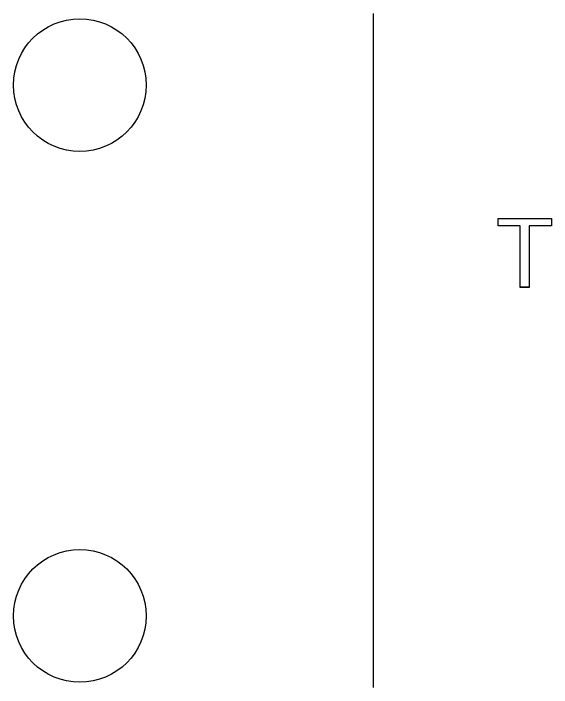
# Model space of a CAD drawing. Header units: inches. Extents: x 3.88 to 7.82, y -6.06 to -2.14.
# Drawn here: x 4.5335 to 4.8368, y -4.9144 to -4.5344 of the extents above; entities that cross this region are included whole.
import ezdxf

# ---------------------------------------------------------------- set-up
doc = ezdxf.new("R2010")
doc.units = ezdxf.units.IN
doc.header["$MEASUREMENT"] = 0
doc.layers.add('F.Silkscreen', color=41, linetype='CONTINUOUS', true_color=0xf2eda1)

msp = doc.modelspace()

# ---------------------------------------------------------------- linework, layer by layer
at = {"layer": 'F.Silkscreen', "linetype": 'CONTINUOUS'}
for p, q in [((4.73622, -4.53445), (4.73622, -4.91437)), ((4.80673, -4.65415), (4.80673, -4.64994)), ((4.80673, -4.64994), (4.83681, -4.64994)), ((4.80673, -4.65423), (4.80673, -4.65002)), ((4.80673, -4.65002), (4.83681, -4.65002)), ((4.83681, -4.64994), (4.83681, -4.65415)), ((4.83681, -4.65002), (4.83681, -4.65423)), ((4.81921, -4.65415), (4.80673, -4.65415)), ((4.81921, -4.65423), (4.80673, -4.65423)), ((4.81921, -4.6888), (4.81921, -4.65415)), ((4.81921, -4.68888), (4.81921, -4.65423)), ((4.83681, -4.65415), (4.82429, -4.65415)), ((4.82429, -4.65415), (4.82429, -4.6888)), ((4.83681, -4.65423), (4.82429, -4.65423)), ((4.82429, -4.65423), (4.82429, -4.68888)), ((4.82429, -4.6888), (4.81921, -4.6888)), ((4.82429, -4.68888), (4.81921, -4.68888))]:
    msp.add_line(p, q, dxfattribs=at)
at = {"layer": 'F.Silkscreen'}
for centre in [(4.57087, -4.5748), (4.57087, -4.87401)]:
    msp.add_circle(centre, 0.0374, dxfattribs=at)

doc.saveas('drawing.dxf')
